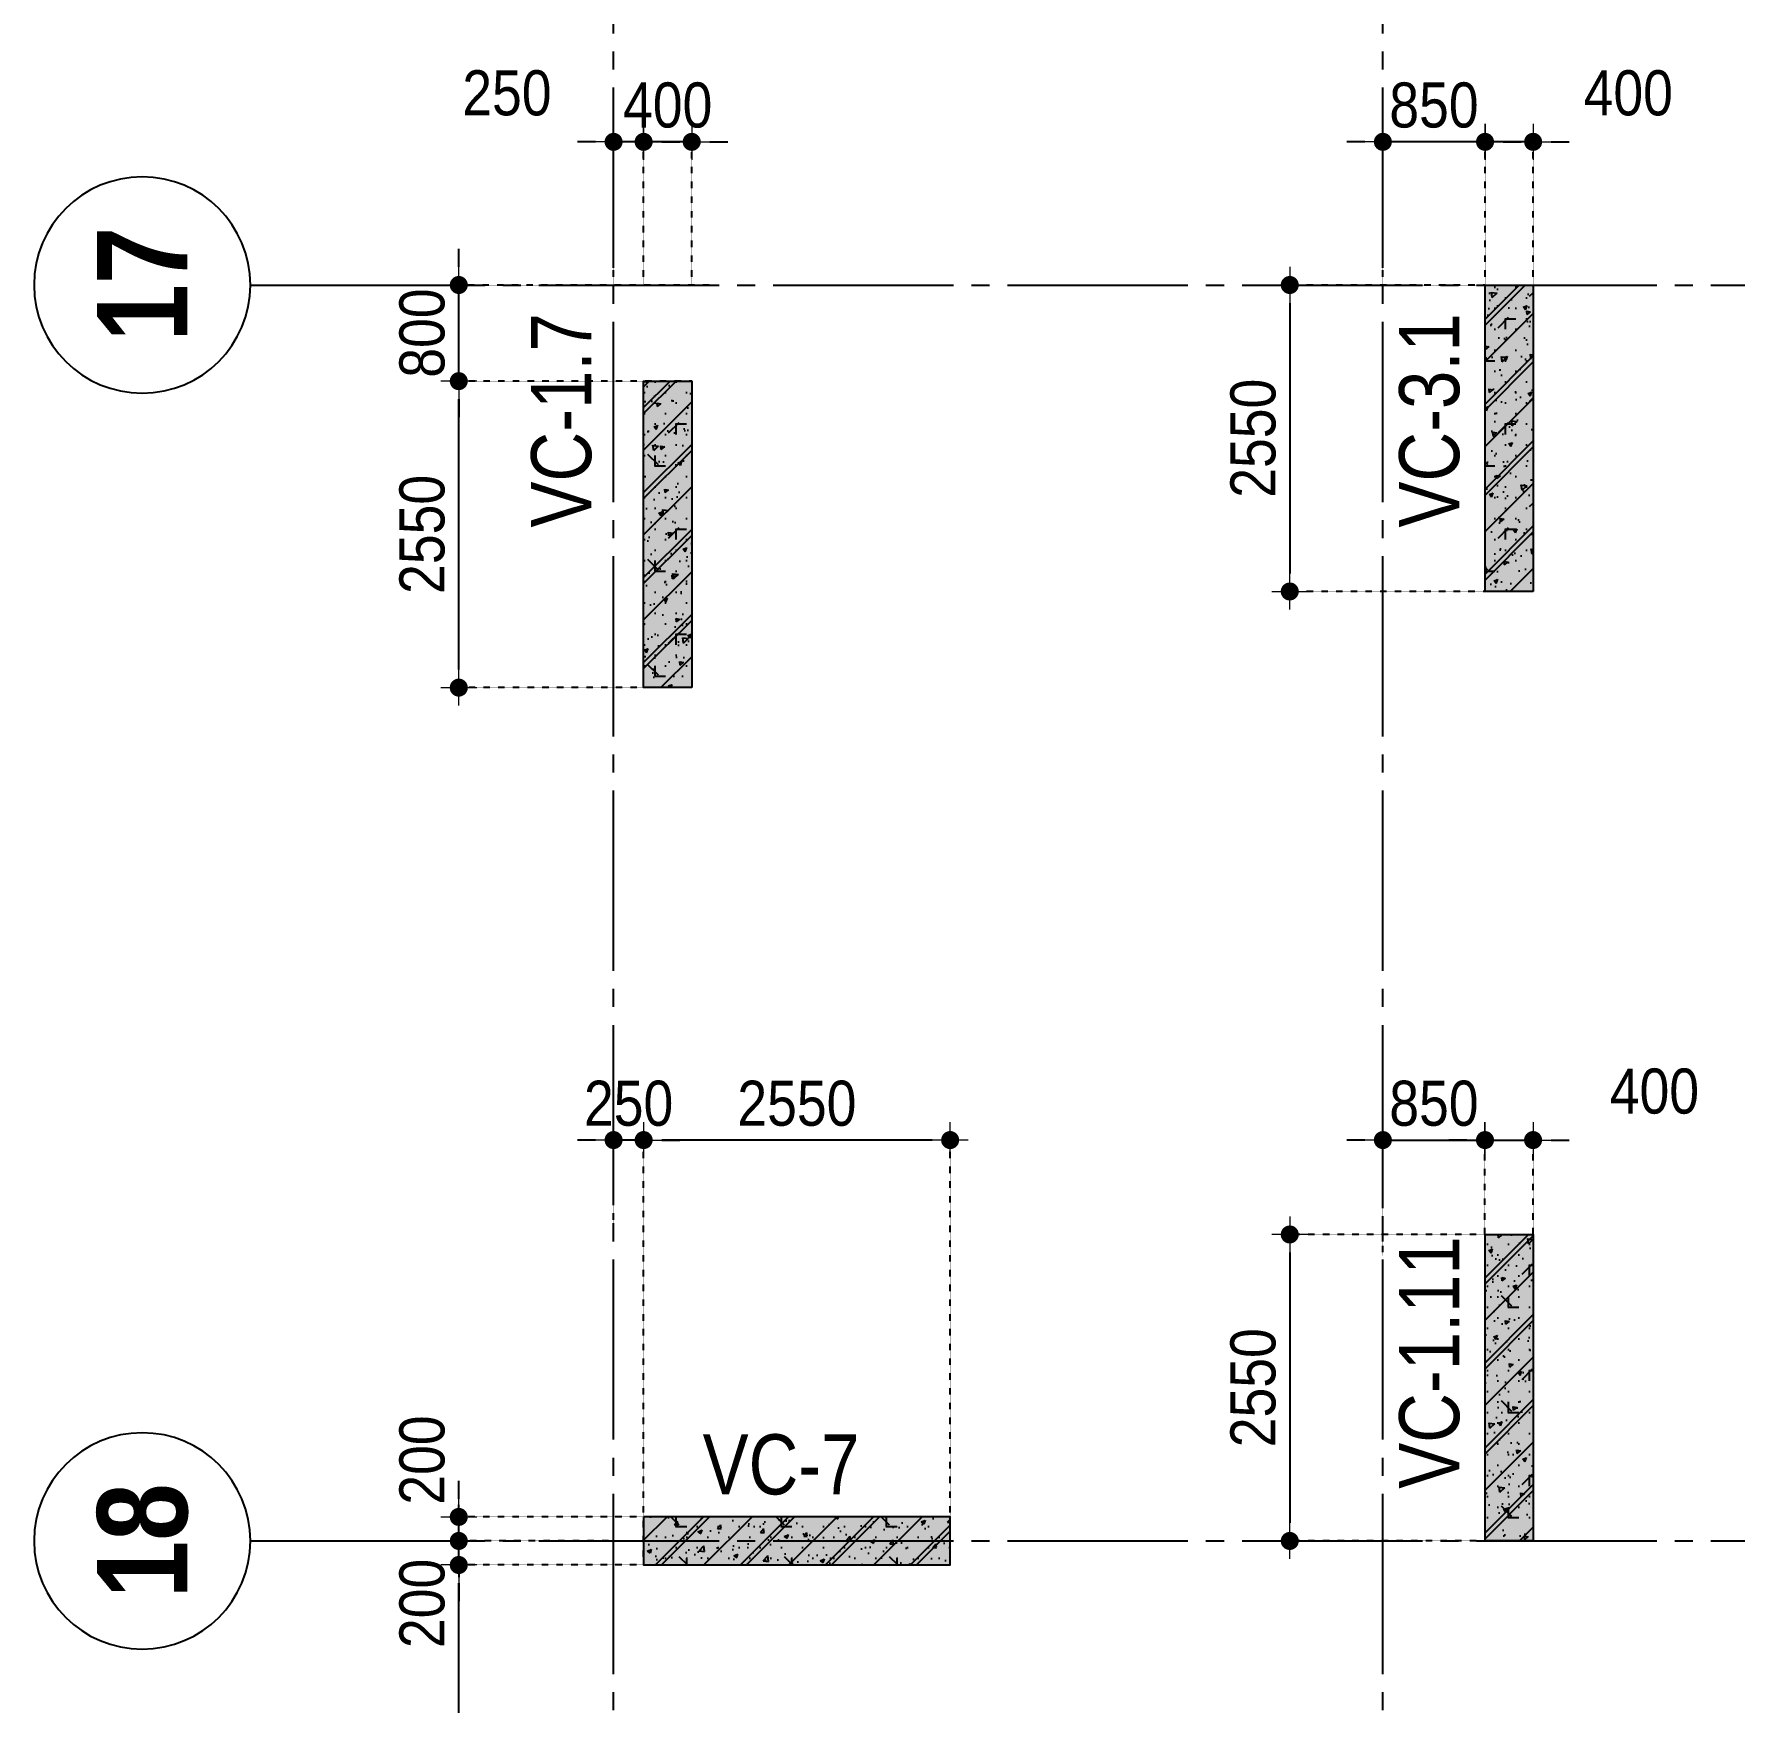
# Model space of a CAD drawing. Header units: millimetres. Extents: x -3973692 to -2843767, y 592734 to 838475.
# Drawn here: x -3315167 to -3301016, y 620883 to 634769 of the extents above; entities that cross this region are included whole.
import ezdxf
from ezdxf.enums import TextEntityAlignment as Align

# ---------------------------------------------------------------- set-up
doc = ezdxf.new("R2010")
doc.units = ezdxf.units.MM
doc.header["$MEASUREMENT"] = 0
doc.header["$PDMODE"] = 3
doc.header["$PDSIZE"] = -20
for name, pattern in [('CHG_XX_Luoi truc-Block C$0$MB_Luoi truc-150-TWC$0$Center101', [13, 10, -1, 1, -1]), ('DIVIDE2', [15.87499999999999, 6.349999999999998, -3.174999999999998, 0, -3.174999999999998, 0, -3.174999999999998]), ('HIDDEN5', [2.8375, 1.25, -1.5875])]:
    doc.linetypes.add(name, pattern=pattern)
doc.layers.get('0').update_dxf_attribs({"lineweight": 9})
doc.layers.get('Defpoints').update_dxf_attribs({"color": 10, "lineweight": 0})
for name, color, linetype, lineweight in [("'S_General_Dim_1", 1, 'Continuous', 18), ("'S_General_Divide_3 Intermediate", 3, 'DIVIDE2', 40), ('CHG_XX_Cot_Block C-T2-3$0$Dim 200', 1, 'Continuous', 5), ('TEXT', 7, 'Continuous', 15)]:
    doc.layers.add(name, color=color, linetype=linetype, lineweight=lineweight)
for name, color, linetype in [('CHG_XX_Cot_Block C-T2-3$0$mb_cot tang 4-8 twc$0$Concrete Hatch', 218, 'Continuous'), ('CHG_XX_Cot_Block C-T2-3$0$mb_cot tang 4-8 twc$0$Concrete Line', 6, 'Continuous'), ('CHG_XX_Cot_Block C-T2-3$0$mb_cot tang 4-8 twc$0$Concrete Solid', 216, 'Continuous'), ('CHG_XX_Luoi truc-Block C$0$MB_Luoi truc-150-TWC$0$Grid', 34, 'Continuous'), ('CHG_XX_Luoi truc-Block C$0$MB_Luoi truc-150-TWC$0$Grid Line', 251, 'CHG_XX_Luoi truc-Block C$0$MB_Luoi truc-150-TWC$0$Center101')]:
    doc.layers.add(name, color=color, linetype=linetype)
doc.styles.add('arial', font='arial.ttf', dxfattribs={"width": 0.85})
doc.styles.add('CHG_XX_Luoi truc-Block C$0$MB_Luoi truc-150-TWC$0$Grid A-F$0$VNI-HelveCB', font='')
doc.styles.add('TTP-HelCon', font='')
doc.styles.get('CHG_XX_Luoi truc-Block C$0$MB_Luoi truc-150-TWC$0$Grid A-F$0$VNI-HelveCB').set_extended_font_data('VNI-Helve-Condense', bold=True)
doc.styles.get('TTP-HelCon').set_extended_font_data('VNI-Helve-Condense')
doc.dimstyles.new('150', dxfattribs={"dimscale": 150, "dimtxt": 2.5, "dimasz": 1, "dimexe": 0, "dimexo": 0, "dimgap": 0.75, "dimtad": 1, "dimdec": 0, "dimzin": 9, "dimdsep": 46, "dimtxsty": 'arial', "dimblk1": 'DIMDOT', "dimblk2": 'DIMDOT', "dimsah": 1, "dimcen": 2, "dimdle": 3, "dimclre": 8, "dimclrt": 2, "dimadec": 0, "dimazin": 0, "dimtfac": 1, "dimtdec": 0, "dimtix": 1, "dimtmove": 2, "dimatfit": 3, "dimldrblk": 'DIMPIJL', "dimfxl": 1, "dimtvp": 1.8, "dimtolj": 1, "dimtzin": 0, "dimarcsym": 0})

# ---------------------------------------------------------------- blocks, each defined once
blk = doc.blocks.new('*U3101')
at = {"layer": 'CHG_XX_Luoi truc-Block C$0$MB_Luoi truc-150-TWC$0$Grid', "lineweight": -2}
blk.add_line((0, -3), (0, 0), dxfattribs=at)
blk.add_circle((0, -9), 6, dxfattribs=at)
at = {"layer": 'CHG_XX_Luoi truc-Block C$0$MB_Luoi truc-150-TWC$0$Grid Line'}
blk.add_line((0, 0), (0, 446), dxfattribs=at)
at = {"layer": 'CHG_XX_Luoi truc-Block C$0$MB_Luoi truc-150-TWC$0$Grid', "lineweight": -2, "style": 'CHG_XX_Luoi truc-Block C$0$MB_Luoi truc-150-TWC$0$Grid A-F$0$VNI-HelveCB'}
for tag, p in [('GRIDSUB', (0, 455)), ('GRID', (0, -9))]:
    blk.add_attdef(tag, text='', height=5, dxfattribs=at).set_placement(p, align=Align.MIDDLE)
blk = doc.blocks.new('*U3103')
at = {"layer": 'CHG_XX_Luoi truc-Block C$0$MB_Luoi truc-150-TWC$0$Grid Line'}
blk.add_line((0, 0), (0, 360), dxfattribs=at)
at = {"layer": 'CHG_XX_Luoi truc-Block C$0$MB_Luoi truc-150-TWC$0$Grid', "lineweight": -2, "style": 'CHG_XX_Luoi truc-Block C$0$MB_Luoi truc-150-TWC$0$Grid A-F$0$VNI-HelveCB'}
for tag, p in [('GRIDSUB', (0, 369)), ('GRID', (0, -9))]:
    blk.add_attdef(tag, text='', height=5, dxfattribs=at).set_placement(p, align=Align.MIDDLE)
blk = doc.blocks.new('CHG_XX_Luoi truc-Block C')
at = {"layer": 'CHG_XX_Luoi truc-Block C$0$MB_Luoi truc-150-TWC$0$Grid', "xscale": 150, "yscale": 150, "zscale": 150}
for p in [(8004543.477890482, 945886.7127233499), (8010943.477890482, 945886.7127233499)]:
    blk.add_blockref('*U3103', p, dxfattribs=at)
at = {"layer": 'CHG_XX_Luoi truc-Block C$0$MB_Luoi truc-150-TWC$0$Grid'}
ref = blk.add_blockref('*U3101', (8001971.747213705, 971093.81453865), dxfattribs=dict(at, xscale=-150, yscale=150, zscale=150, rotation=270))
ref.add_attrib('GRID', '17', dxfattribs={"lineweight": -2, "height": 750, "rotation": 90, "style": 'CHG_XX_Luoi truc-Block C$0$MB_Luoi truc-150-TWC$0$Grid A-F$0$VNI-HelveCB'}).set_placement((8000621.747213705, 971101.81453865), align=Align.MIDDLE)
ref = blk.add_blockref('*U3101', (8001971.747213705, 960643.81453865), dxfattribs=dict(at, xscale=-150, yscale=150, zscale=150, rotation=270))
ref.add_attrib('GRID', '18', dxfattribs={"lineweight": -2, "height": 750, "rotation": 90, "style": 'CHG_XX_Luoi truc-Block C$0$MB_Luoi truc-150-TWC$0$Grid A-F$0$VNI-HelveCB'}).set_placement((8000621.747213705, 960645.81453865), align=Align.MIDDLE)
blk = doc.blocks.new('*U3076')
at = {"layer": 'CHG_XX_Cot_Block C-T2-3$0$mb_cot tang 4-8 twc$0$Concrete Hatch'}
h = blk.add_hatch(dxfattribs=at)
h.set_pattern_fill('CONCRETE', color=256, scale=50, style=0, pattern_type=2)
h.set_pattern_definition([(45, (1000, -149.9999999999999), (-176.7766952966369, 176.7766952966369), []), (45, (1000, -99.99999999999989), (-353.5533905932737, 353.5533905932738), []), (49.99999999999999, (1000, -149.9999999999999), (358.6300913003767, -31.37606749129755), [37.5, -412.5]), (355, (1000, -149.9999999999999), (-69.3756668065, 376.0960668500059), [30, -330]), (100.4514, (1029.88584, -152.6146699999999), (289.2546908570108, 344.7197710304768), [31.870095, -350.571056]), (46.18420000000001, (1000, -49.99999999999989), (533.6205243128222, -82.75950716450905), [56.25, -618.75]), (96.6356, (1044.4683725, -56.8966534999999), (467.3313527743517, 487.0589354502209), [47.805144, -525.8565]), (351.1842, (1000, -49.99999999999989), (467.3309725668136, 487.0593004626623), [45, -495]), (21, (1050, -74.99999999999989), (298.4535260592309, -201.3094453326694), [37.5, -412.5]), (326.0000000000001, (1050, -74.99999999999989), (121.6576659607909, 362.5750225234265), [30, -330]), (71.4514, (1074.8711165, -91.77580299999988), (420.111314290745, 161.2652483549762), [31.870095, -350.571056]), (37.50000000000001, (1000, -149.9999999999999), (6.079927658645334, 166.4469269156558), [0, -326, 0, -335, 0, -331.25]), (7.499999999999999, (1000, -149.9999999999999), (131.5347687210743, 197.2058559411801), [0, -191, 0, -318.5, 0, -126.25]), (327.5, (888.5, -149.9999999999999), (266.9112180862045, -11.2774358671899), [0, -125, 0, -390, 0, -517.5]), (317.5, (838.5, -149.9999999999999), (291.5930846711931, 50.05249116615882), [0, -162.5, 0, -259, 0, -367.5]), (0, (1175, 25.00000000000011), (0, 875), [87.5, -787.5]), (0, (1437.5, 200.0000000000001), (0, 875), [87.5, -787.5]), (0, (1262.5, 550.0000000000001), (0, 875), [87.5, -350, 87.5, -350]), (90, (1175, 25.00000000000011), (-875, 5.35782974626967e-14), [87.5, -787.5]), (90, (1262.5, 550.0000000000001), (-875, 5.35782974626967e-14), [87.5, -787.5]), (90, (1525, 200.0000000000001), (-875, 5.35782974626967e-14), [87.5, -787.5]), (90, (1700, 462.5000000000001), (-875, 5.35782974626967e-14), [87.5, -787.5]), (135, (1262.5, 25.00000000000011), (-875.016357447105, 8.881784197001252e-14), [123.76, -1113.7]), (135, (1350, 550.0000000000001), (-875.016357447105, 8.881784197001252e-14), [123.76, -1113.7]), (45, (1437.5, 200.0000000000001), (8.881784197001252e-14, 875.016357447105), [123.76, -247.485, 123.76, -742.455]), (0, (825, -149.9999999999999), (87.5, 87.5), [-175, 0])])
h.paths.add_polyline_path([(-750, 150), (-750, -249.9999999999999), (1800, -250), (1800, 150)])
at = {"layer": 'CHG_XX_Cot_Block C-T2-3$0$mb_cot tang 4-8 twc$0$Concrete Solid'}
blk.add_hatch(color=256, dxfattribs=at).paths.add_polyline_path([(-750, 150), (-750, -249.9999999999999), (1800, -250), (1800, 150)])
at = {"layer": 'CHG_XX_Cot_Block C-T2-3$0$mb_cot tang 4-8 twc$0$Concrete Line'}
blk.add_lwpolyline([(-750, 150), (-750, -249.9999999999999), (1800, -250), (1800, 150)], close=True, dxfattribs=at)
blk = doc.blocks.new('*U3074')
at = {"layer": 'CHG_XX_Cot_Block C-T2-3$0$mb_cot tang 4-8 twc$0$Concrete Hatch'}
h = blk.add_hatch(dxfattribs=at)
h.set_pattern_fill('CONCRETE', color=256, scale=50, style=0, pattern_type=2)
h.set_pattern_definition([(45, (1000, 50.00000000000014), (-176.7766952966369, 176.7766952966369), []), (45, (1000, 100.0000000000001), (-353.5533905932737, 353.5533905932738), []), (49.99999999999999, (1000, 50.00000000000014), (358.6300913003767, -31.37606749129755), [37.5, -412.5]), (355, (1000, 50.00000000000014), (-69.3756668065, 376.0960668500059), [30, -330]), (100.4514, (1029.88584, 47.38533000000015), (289.2546908570108, 344.7197710304768), [31.870095, -350.571056]), (46.18420000000001, (1000, 150.0000000000001), (533.6205243128222, -82.75950716450905), [56.25, -618.75]), (96.6356, (1044.4683725, 143.1033465000001), (467.3313527743517, 487.0589354502209), [47.805144, -525.8565]), (351.1842, (1000, 150.0000000000001), (467.3309725668136, 487.0593004626623), [45, -495]), (21, (1050, 125.0000000000001), (298.4535260592309, -201.3094453326694), [37.5, -412.5]), (326.0000000000001, (1050, 125.0000000000001), (121.6576659607909, 362.5750225234265), [30, -330]), (71.4514, (1074.8711165, 108.2241970000001), (420.111314290745, 161.2652483549762), [31.870095, -350.571056]), (37.50000000000001, (1000, 50.00000000000014), (6.079927658645334, 166.4469269156558), [0, -326, 0, -335, 0, -331.25]), (7.499999999999999, (1000, 50.00000000000014), (131.5347687210743, 197.2058559411801), [0, -191, 0, -318.5, 0, -126.25]), (327.5, (888.5, 50.00000000000014), (266.9112180862045, -11.2774358671899), [0, -125, 0, -390, 0, -517.5]), (317.5, (838.5, 50.00000000000014), (291.5930846711931, 50.05249116615882), [0, -162.5, 0, -259, 0, -367.5]), (0, (1175, 225.0000000000001), (0, 875), [87.5, -787.5]), (0, (1437.5, 400.0000000000001), (0, 875), [87.5, -787.5]), (0, (1262.5, 750.0000000000001), (0, 875), [87.5, -350, 87.5, -350]), (90, (1175, 225.0000000000001), (-875, 5.35782974626967e-14), [87.5, -787.5]), (90, (1262.5, 750.0000000000001), (-875, 5.35782974626967e-14), [87.5, -787.5]), (90, (1525, 400.0000000000001), (-875, 5.35782974626967e-14), [87.5, -787.5]), (90, (1700, 662.5000000000001), (-875, 5.35782974626967e-14), [87.5, -787.5]), (135, (1262.5, 225.0000000000001), (-875.016357447105, 8.881784197001252e-14), [123.76, -1113.7]), (135, (1350, 750.0000000000001), (-875.016357447105, 8.881784197001252e-14), [123.76, -1113.7]), (45, (1437.5, 400.0000000000001), (8.881784197001252e-14, 875.016357447105), [123.76, -247.485, 123.76, -742.455]), (0, (825, 50.00000000000014), (87.5, 87.5), [-175, 0])])
h.paths.add_polyline_path([(-750, 250), (-750, -149.9999999999999), (1800, -150), (1800, 250)])
at = {"layer": 'CHG_XX_Cot_Block C-T2-3$0$mb_cot tang 4-8 twc$0$Concrete Solid'}
blk.add_hatch(color=256, dxfattribs=at).paths.add_polyline_path([(-750, 250), (-750, -149.9999999999999), (1800, -150), (1800, 250)])
at = {"layer": 'CHG_XX_Cot_Block C-T2-3$0$mb_cot tang 4-8 twc$0$Concrete Line'}
blk.add_lwpolyline([(-750, 250), (-750, -149.9999999999999), (1800, -150), (1800, 250)], close=True, dxfattribs=at)
blk = doc.blocks.new('*U3075')
at = {"layer": 'CHG_XX_Cot_Block C-T2-3$0$mb_cot tang 4-8 twc$0$Concrete Hatch'}
h = blk.add_hatch(dxfattribs=at)
h.set_pattern_fill('CONCRETE', color=256, scale=50, style=0, pattern_type=2)
h.set_pattern_definition([(45, (1000, -49.99999999991257), (-176.7766952966369, 176.7766952966369), []), (45, (1000, 8.742517820792273e-11), (-353.5533905932737, 353.5533905932738), []), (49.99999999999999, (1000, -49.99999999991257), (358.6300913003767, -31.37606749129755), [37.5, -412.5]), (355, (1000, -49.99999999991257), (-69.3756668065, 376.0960668500059), [30, -330]), (100.4514, (1029.88584, -52.61466999991256), (289.2546908570108, 344.7197710304768), [31.870095, -350.571056]), (46.18420000000001, (1000, 50.00000000008743), (533.6205243128222, -82.75950716450905), [56.25, -618.75]), (96.6356, (1044.4683725, 43.10334650008741), (467.3313527743517, 487.0589354502209), [47.805144, -525.8565]), (351.1842, (1000, 50.00000000008743), (467.3309725668136, 487.0593004626623), [45, -495]), (21, (1050, 25.00000000008743), (298.4535260592309, -201.3094453326694), [37.5, -412.5]), (326.0000000000001, (1050, 25.00000000008743), (121.6576659607909, 362.5750225234265), [30, -330]), (71.4514, (1074.8711165, 8.224197000087429), (420.111314290745, 161.2652483549762), [31.870095, -350.571056]), (37.50000000000001, (1000, -49.99999999991257), (6.079927658645334, 166.4469269156558), [0, -326, 0, -335, 0, -331.25]), (7.499999999999999, (1000, -49.99999999991257), (131.5347687210743, 197.2058559411801), [0, -191, 0, -318.5, 0, -126.25]), (327.5, (888.5, -49.99999999991257), (266.9112180862045, -11.2774358671899), [0, -125, 0, -390, 0, -517.5]), (317.5, (838.5, -49.99999999991257), (291.5930846711931, 50.05249116615882), [0, -162.5, 0, -259, 0, -367.5]), (0, (1175, 125.0000000000874), (0, 875), [87.5, -787.5]), (0, (1437.5, 300.0000000000874), (0, 875), [87.5, -787.5]), (0, (1262.5, 650.0000000000874), (0, 875), [87.5, -350, 87.5, -350]), (90, (1175, 125.0000000000874), (-875, 5.35782974626967e-14), [87.5, -787.5]), (90, (1262.5, 650.0000000000874), (-875, 5.35782974626967e-14), [87.5, -787.5]), (90, (1525, 300.0000000000874), (-875, 5.35782974626967e-14), [87.5, -787.5]), (90, (1700, 562.5000000000874), (-875, 5.35782974626967e-14), [87.5, -787.5]), (135, (1262.5, 125.0000000000874), (-875.016357447105, 8.881784197001252e-14), [123.76, -1113.7]), (135, (1350, 650.0000000000874), (-875.016357447105, 8.881784197001252e-14), [123.76, -1113.7]), (45, (1437.5, 300.0000000000874), (8.881784197001252e-14, 875.016357447105), [123.76, -247.485, 123.76, -742.455]), (0, (825, -49.99999999991257), (87.5, 87.5), [-175, 0])])
h.paths.add_polyline_path([(-750, 200.0000000000873), (-750, -199.9999999999999), (1800, -200), (1800, 200.0000000000873)])
at = {"layer": 'CHG_XX_Cot_Block C-T2-3$0$mb_cot tang 4-8 twc$0$Concrete Solid'}
blk.add_hatch(color=256, dxfattribs=at).paths.add_polyline_path([(-750, 200.0000000000873), (-750, -199.9999999999999), (1800, -200), (1800, 200.0000000000873)])
at = {"layer": 'CHG_XX_Cot_Block C-T2-3$0$mb_cot tang 4-8 twc$0$Concrete Line'}
blk.add_lwpolyline([(-750, 200.0000000000873), (-750, -199.9999999999999), (1800, -200), (1800, 200.0000000000873)], close=True, dxfattribs=at)
blk = doc.blocks.new('CHG_XX_Cot_Block C-T2-3')
at = {"layer": 'CHG_XX_Cot_Block C-T2-3$0$Dim 200'}
blk.add_blockref('CHG_XX_Luoi truc-Block C', (0, 0), dxfattribs=at)
at = {"layer": 'CHG_XX_Cot_Block C-T2-3$0$mb_cot tang 4-8 twc$0$Concrete Line', "xscale": -1, "rotation": 270}
for name, p in [('*U3076', (8012043.477890482, 969293.8145386499)), ('*U3075', (8004993.477890482, 968493.8145386499)), ('*U3074', (8011945.023284639, 961393.814532132))]:
    blk.add_blockref(name, p, dxfattribs=at)
at = {"layer": 'CHG_XX_Cot_Block C-T2-3$0$mb_cot tang 4-8 twc$0$Concrete Line'}
blk.add_blockref('*U3074', (8005543.477890482, 960593.8145386494), dxfattribs=at)
blk = doc.blocks.new('c')
at = {"layer": 'TEXT', "color": 3, "style": 'TTP-HelCon'}
for s, p in [('VC-1.7', (-61586.14002002263, 20682.58039662824)), ('VC-3.1', (-54364.68802002305, 20682.58039662824)), ('VC-1.11', (-54364.68802002305, 12684.90339662833))]:
    blk.add_text(s, height=500, rotation=90, dxfattribs=at).set_placement(p)
blk.add_text('VC-7', height=500, dxfattribs=at).set_placement((-60658.63868712308, 12637.31831539795))
blk = doc.blocks.new('DIMDOT')
for p, q in [((0, -1), (0, 1)), ((1, 0), (-1, 0))]:
    blk.add_line(p, q)
at = {"const_width": 0.5}
blk.add_lwpolyline([(-0.25, 0, 1), (0.25, 0, 1)], format="xyb", close=True, dxfattribs=at)
blk = doc.blocks.new('*D1661')
at = {"layer": "'S_General_Dim_1", "color": 8, "linetype": 'HIDDEN5', "lineweight": -2, "transparency": 16777216}
for p, q in [((-3310095.198556938, 622031.0114495866), (-3311633.23817793, 622031.0114495866)), ((-3309695.198556938, 614381.0114495863), (-3311633.23817793, 614381.0114495863))]:
    blk.add_line(p, q, dxfattribs=at)
at = {"layer": "'S_General_Dim_1", "color": 0, "lineweight": -2, "transparency": 16777216}
blk.add_line((-3311633.23817793, 614531.0114495863), (-3311633.23817793, 621881.0114495866), dxfattribs=at)
at = {"layer": 'Defpoints', "color": 0, "transparency": 16777216}
for p in [(-3311633.23817793, 622031.0114495866), (-3310095.198556938, 622031.0114495866), (-3309695.198556938, 614381.0114495863)]:
    blk.add_point(p, dxfattribs=at)
at = {"layer": "'S_General_Dim_1", "color": 0, "lineweight": -2, "transparency": 16777216, "xscale": 150, "yscale": 150, "zscale": 150}
for p, rotation in [((-3311633.23817793, 622031.0114495866), 90), ((-3311633.23817793, 614381.0114495863), 270)]:
    blk.add_blockref('DIMDOT', p, dxfattribs=dict(at, rotation=rotation))
at = {"layer": "'S_General_Dim_1", "color": 2, "transparency": 16777216, "insert": (-3311937.203048325, 618206.0114495873), "char_height": 375, "attachment_point": 5, "rotation": 90, "style": 'arial'}
blk.add_mtext('\\A1;7650', dxfattribs=at)
blk = doc.blocks.new('DIMPIJL')
at = {"linetype": 'ByBlock'}
blk.add_solid([(-2.5, 0.4166666666666686), (-2.5, -0.4166666666666686), (0, 0)], dxfattribs=at)
blk = doc.blocks.new('*D1662')
at = {"layer": "'S_General_Dim_1", "color": 0, "lineweight": -2, "transparency": 16777216}
for p, q in [((-3311633.238177934, 622381.0114495864), (-3311633.238177934, 622531.0114495864)), ((-3311633.238177934, 622031.0114495866), (-3311633.238177934, 622231.0114495864)), ((-3311633.238177934, 621881.0114495866), (-3311633.238177934, 621731.0114495866))]:
    blk.add_line(p, q, dxfattribs=at)
at = {"layer": "'S_General_Dim_1", "color": 8, "linetype": 'HIDDEN5', "lineweight": -2, "transparency": 16777216}
for p, q in [((-3310345.198556938, 622231.0114495864), (-3311633.238177934, 622231.0114495864)), ((-3310095.198556938, 622031.0114495866), (-3311633.238177934, 622031.0114495866))]:
    blk.add_line(p, q, dxfattribs=at)
at = {"layer": 'Defpoints', "color": 0, "transparency": 16777216}
for p in [(-3311633.238177934, 622231.0114495864), (-3310345.198556938, 622231.0114495864), (-3310095.198556938, 622031.0114495866)]:
    blk.add_point(p, dxfattribs=at)
at = {"layer": "'S_General_Dim_1", "color": 0, "lineweight": -2, "transparency": 16777216, "xscale": 150, "yscale": 150, "zscale": 150}
for p, rotation in [((-3311633.238177934, 622231.0114495864), 270), ((-3311633.238177934, 622031.0114495866), 90)]:
    blk.add_blockref('DIMDOT', p, dxfattribs=dict(at, rotation=rotation))
at = {"layer": "'S_General_Dim_1", "color": 2, "transparency": 16777216, "insert": (-3311937.203048317, 621711.2260343321), "char_height": 375, "attachment_point": 5, "rotation": 90, "style": 'arial'}
blk.add_mtext('\\A1;200', dxfattribs=at)
blk = doc.blocks.new('*D1663')
at = {"layer": "'S_General_Dim_1", "color": 0, "lineweight": -2, "transparency": 16777216}
for p, q in [((-3311633.238177937, 622581.0114495866), (-3311633.238177937, 622731.0114495866)), ((-3311633.238177937, 622231.0114495864), (-3311633.238177937, 622431.0114495866)), ((-3311633.238177937, 622081.0114495864), (-3311633.238177937, 621931.0114495864))]:
    blk.add_line(p, q, dxfattribs=at)
at = {"layer": "'S_General_Dim_1", "color": 8, "linetype": 'HIDDEN5', "lineweight": -2, "transparency": 16777216}
for p, q in [((-3310095.198556938, 622431.0114495866), (-3311633.238177937, 622431.0114495866)), ((-3310345.198556938, 622231.0114495864), (-3311633.238177937, 622231.0114495864))]:
    blk.add_line(p, q, dxfattribs=at)
at = {"layer": 'Defpoints', "color": 0, "transparency": 16777216}
for p in [(-3311633.238177937, 622431.0114495866), (-3310095.198556938, 622431.0114495866), (-3310345.198556938, 622231.0114495864)]:
    blk.add_point(p, dxfattribs=at)
at = {"layer": "'S_General_Dim_1", "color": 0, "lineweight": -2, "transparency": 16777216, "xscale": 150, "yscale": 150, "zscale": 150}
for p, rotation in [((-3311633.238177937, 622431.0114495866), 270), ((-3311633.238177937, 622231.0114495864), 90)]:
    blk.add_blockref('DIMDOT', p, dxfattribs=dict(at, rotation=rotation))
at = {"layer": "'S_General_Dim_1", "color": 2, "transparency": 16777216, "insert": (-3311937.203048319, 622904.2628115392), "char_height": 375, "attachment_point": 5, "rotation": 90, "style": 'arial'}
blk.add_mtext('\\A1;200', dxfattribs=at)
blk = doc.blocks.new('*D1664')
at = {"layer": "'S_General_Dim_1", "color": 8, "linetype": 'HIDDEN5', "lineweight": -2, "transparency": 16777216}
for p, q in [((-3309695.198556938, 631881.0114495865), (-3311633.238177937, 631881.0114495865)), ((-3309695.198556938, 629331.0114495865), (-3311633.238177937, 629331.0114495865))]:
    blk.add_line(p, q, dxfattribs=at)
at = {"layer": "'S_General_Dim_1", "color": 0, "lineweight": -2, "transparency": 16777216}
blk.add_line((-3311633.238177937, 629481.0114495865), (-3311633.238177937, 631731.0114495865), dxfattribs=at)
at = {"layer": 'Defpoints', "color": 0, "transparency": 16777216}
for p in [(-3311633.238177937, 631881.0114495865), (-3309695.198556938, 631881.0114495865), (-3309695.198556938, 629331.0114495865)]:
    blk.add_point(p, dxfattribs=at)
at = {"layer": "'S_General_Dim_1", "color": 0, "lineweight": -2, "transparency": 16777216, "xscale": 150, "yscale": 150, "zscale": 150}
for p, rotation in [((-3311633.238177937, 631881.0114495865), 90), ((-3311633.238177937, 629331.0114495865), 270)]:
    blk.add_blockref('DIMDOT', p, dxfattribs=dict(at, rotation=rotation))
at = {"layer": "'S_General_Dim_1", "color": 2, "transparency": 16777216, "insert": (-3311937.203048332, 630606.0114495873), "char_height": 375, "attachment_point": 5, "rotation": 90, "style": 'arial'}
blk.add_mtext('\\A1;2550', dxfattribs=at)
blk = doc.blocks.new('*D1607')
at = {"layer": "'S_General_Dim_1", "color": 0, "lineweight": -2, "transparency": 16777216}
for p, q in [((-3311633.238177939, 632831.0114495864), (-3311633.238177939, 632981.0114495864)), ((-3311633.238177939, 631881.0114495865), (-3311633.238177939, 632681.0114495864)), ((-3311633.238177939, 631731.0114495865), (-3311633.238177939, 631581.0114495865))]:
    blk.add_line(p, q, dxfattribs=at)
at = {"layer": "'S_General_Dim_1", "color": 8, "linetype": 'HIDDEN5', "lineweight": -2, "transparency": 16777216}
for p, q in [((-3309487.85270305, 632681.0114495864), (-3311633.238177939, 632681.0114495864)), ((-3309695.198556938, 631881.0114495865), (-3311633.238177939, 631881.0114495865))]:
    blk.add_line(p, q, dxfattribs=at)
at = {"layer": 'Defpoints', "color": 0, "transparency": 16777216}
for p in [(-3311633.238177939, 632681.0114495864), (-3309487.85270305, 632681.0114495864), (-3309695.198556938, 631881.0114495865)]:
    blk.add_point(p, dxfattribs=at)
at = {"layer": "'S_General_Dim_1", "color": 0, "lineweight": -2, "transparency": 16777216, "xscale": 150, "yscale": 150, "zscale": 150}
for p, rotation in [((-3311633.238177939, 632681.0114495864), 270), ((-3311633.238177939, 631881.0114495865), 90)]:
    blk.add_blockref('DIMDOT', p, dxfattribs=dict(at, rotation=rotation))
at = {"layer": "'S_General_Dim_1", "color": 2, "transparency": 16777216, "insert": (-3311937.203048334, 632281.0114495873), "char_height": 375, "attachment_point": 5, "rotation": 90, "style": 'arial'}
blk.add_mtext('\\A1;800', dxfattribs=at)
blk = doc.blocks.new('*D1608')
at = {"layer": "'S_General_Dim_1", "color": 8, "linetype": 'HIDDEN5', "lineweight": -2, "transparency": 16777216}
for p, q in [((-3303095.198556938, 632681.0114495864), (-3304719.86815647, 632681.0114495864)), ((-3303095.198556938, 630131.0114495863), (-3304719.86815647, 630131.0114495863))]:
    blk.add_line(p, q, dxfattribs=at)
at = {"layer": "'S_General_Dim_1", "color": 0, "lineweight": -2, "transparency": 16777216}
blk.add_line((-3304719.86815647, 632531.0114495864), (-3304719.86815647, 630281.0114495863), dxfattribs=at)
at = {"layer": 'Defpoints', "color": 0, "transparency": 16777216}
for p in [(-3303095.198556938, 632681.0114495864), (-3304719.86815647, 630131.0114495863), (-3303095.198556938, 630131.0114495863)]:
    blk.add_point(p, dxfattribs=at)
at = {"layer": "'S_General_Dim_1", "color": 0, "lineweight": -2, "transparency": 16777216, "xscale": 150, "yscale": 150, "zscale": 150}
for p, rotation in [((-3304719.86815647, 632681.0114495864), 90), ((-3304719.86815647, 630131.0114495863), 270)]:
    blk.add_blockref('DIMDOT', p, dxfattribs=dict(at, rotation=rotation))
at = {"layer": "'S_General_Dim_1", "color": 2, "transparency": 16777216, "insert": (-3305023.833026865, 631406.0114495871), "char_height": 375, "attachment_point": 5, "rotation": 90, "style": 'arial'}
blk.add_mtext('\\A1;2550', dxfattribs=at)
blk = doc.blocks.new('*D1609')
at = {"layer": "'S_General_Dim_1", "color": 8, "linetype": 'HIDDEN5', "lineweight": -2, "transparency": 16777216}
for p, q in [((-3303092.653162781, 624781.0114430686), (-3304719.868156474, 624781.0114430686)), ((-3303092.653162781, 622231.0114495864), (-3304719.868156474, 622231.0114495864))]:
    blk.add_line(p, q, dxfattribs=at)
at = {"layer": "'S_General_Dim_1", "color": 0, "lineweight": -2, "transparency": 16777216}
blk.add_line((-3304719.868156474, 624631.0114430686), (-3304719.868156474, 622381.0114495864), dxfattribs=at)
at = {"layer": 'Defpoints', "color": 0, "transparency": 16777216}
for p in [(-3303092.653162781, 624781.0114430686), (-3304719.868156474, 622231.0114495864), (-3303092.653162781, 622231.0114495864)]:
    blk.add_point(p, dxfattribs=at)
at = {"layer": "'S_General_Dim_1", "color": 0, "lineweight": -2, "transparency": 16777216, "xscale": 150, "yscale": 150, "zscale": 150}
for p, rotation in [((-3304719.868156474, 624781.0114430686), 90), ((-3304719.868156474, 622231.0114495864), 270)]:
    blk.add_blockref('DIMDOT', p, dxfattribs=dict(at, rotation=rotation))
at = {"layer": "'S_General_Dim_1", "color": 2, "transparency": 16777216, "insert": (-3305023.833026869, 623506.0114463284), "char_height": 375, "attachment_point": 5, "rotation": 90, "style": 'arial'}
blk.add_mtext('\\A1;2550', dxfattribs=at)
blk = doc.blocks.new('*D1610')
at = {"layer": "'S_General_Dim_1", "color": 8, "linetype": 'HIDDEN5', "lineweight": -2, "transparency": 16777216}
for p, q in [((-3310095.198556936, 622031.0114495864), (-3310095.198556936, 625566.559223297)), ((-3307545.198556936, 622031.0114495864), (-3307545.198556936, 625566.559223297))]:
    blk.add_line(p, q, dxfattribs=at)
at = {"layer": "'S_General_Dim_1", "color": 0, "lineweight": -2, "transparency": 16777216}
blk.add_line((-3307695.198556936, 625566.559223297), (-3309945.198556936, 625566.559223297), dxfattribs=at)
at = {"layer": 'Defpoints', "color": 0, "transparency": 16777216}
for p in [(-3310095.198556936, 625566.559223297), (-3310095.198556936, 622031.0114495864), (-3307545.198556936, 622031.0114495864)]:
    blk.add_point(p, dxfattribs=at)
at = {"layer": "'S_General_Dim_1", "color": 0, "lineweight": -2, "transparency": 16777216, "xscale": 150, "yscale": 150, "zscale": 150, "rotation": 180}
blk.add_blockref('DIMDOT', (-3310095.198556936, 625566.559223297), dxfattribs=at)
at = {"layer": "'S_General_Dim_1", "color": 0, "lineweight": -2, "transparency": 16777216, "xscale": 150, "yscale": 150, "zscale": 150}
blk.add_blockref('DIMDOT', (-3307545.198556936, 625566.559223297), dxfattribs=at)
at = {"layer": "'S_General_Dim_1", "color": 2, "transparency": 16777216, "insert": (-3308820.198556936, 625870.5240936927), "char_height": 375, "attachment_point": 5, "style": 'arial'}
blk.add_mtext('\\A1;2550', dxfattribs=at)
blk = doc.blocks.new('*D1611')
at = {"layer": "'S_General_Dim_1", "color": 0, "lineweight": -2, "transparency": 16777216}
for p, q in [((-3304095.198556936, 625566.559223297), (-3304245.198556936, 625566.559223297)), ((-3303945.198556936, 625566.559223297), (-3303095.653162779, 625566.559223297)), ((-3302945.653162779, 625566.559223297), (-3302795.653162779, 625566.559223297))]:
    blk.add_line(p, q, dxfattribs=at)
at = {"layer": "'S_General_Dim_1", "color": 8, "linetype": 'HIDDEN5', "lineweight": -2, "transparency": 16777216}
for p, q in [((-3303945.198556936, 624605.6746074348), (-3303945.198556936, 625566.559223297)), ((-3303095.653162779, 624781.0114430684), (-3303095.653162779, 625566.559223297))]:
    blk.add_line(p, q, dxfattribs=at)
at = {"layer": 'Defpoints', "color": 0, "transparency": 16777216}
for p in [(-3303095.653162779, 625566.559223297), (-3303095.653162779, 624781.0114430684), (-3303945.198556936, 624605.6746074348)]:
    blk.add_point(p, dxfattribs=at)
at = {"layer": "'S_General_Dim_1", "color": 0, "lineweight": -2, "transparency": 16777216, "xscale": 150, "yscale": 150, "zscale": 150}
blk.add_blockref('DIMDOT', (-3303945.198556936, 625566.559223297), dxfattribs=at)
at = {"layer": "'S_General_Dim_1", "color": 0, "lineweight": -2, "transparency": 16777216, "xscale": 150, "yscale": 150, "zscale": 150, "rotation": 180}
blk.add_blockref('DIMDOT', (-3303095.653162779, 625566.559223297), dxfattribs=at)
at = {"layer": "'S_General_Dim_1", "color": 2, "transparency": 16777216, "insert": (-3303520.425859857, 625870.5240936927), "char_height": 375, "attachment_point": 5, "style": 'arial'}
blk.add_mtext('\\A1;850', dxfattribs=at)
blk = doc.blocks.new('*D1612')
at = {"layer": "'S_General_Dim_1", "color": 0, "lineweight": -2, "transparency": 16777216}
for p, q in [((-3303245.653162779, 625566.559223297), (-3303395.653162779, 625566.559223297)), ((-3303095.653162779, 625566.559223297), (-3302695.653162779, 625566.559223297)), ((-3302545.653162779, 625566.559223297), (-3302395.653162779, 625566.559223297))]:
    blk.add_line(p, q, dxfattribs=at)
at = {"layer": "'S_General_Dim_1", "color": 8, "linetype": 'HIDDEN5', "lineweight": -2, "transparency": 16777216}
for p, q in [((-3303095.653162779, 624781.0114430684), (-3303095.653162779, 625566.559223297)), ((-3302695.653162779, 624781.0114430684), (-3302695.653162779, 625566.559223297))]:
    blk.add_line(p, q, dxfattribs=at)
at = {"layer": 'Defpoints', "color": 0, "transparency": 16777216}
for p in [(-3302695.653162779, 625566.559223297), (-3303095.653162779, 624781.0114430684), (-3302695.653162779, 624781.0114430684)]:
    blk.add_point(p, dxfattribs=at)
at = {"layer": "'S_General_Dim_1", "color": 0, "lineweight": -2, "transparency": 16777216, "xscale": 150, "yscale": 150, "zscale": 150}
blk.add_blockref('DIMDOT', (-3303095.653162779, 625566.559223297), dxfattribs=at)
at = {"layer": "'S_General_Dim_1", "color": 0, "lineweight": -2, "transparency": 16777216, "xscale": 150, "yscale": 150, "zscale": 150, "rotation": 180}
blk.add_blockref('DIMDOT', (-3302695.653162779, 625566.559223297), dxfattribs=at)
at = {"layer": "'S_General_Dim_1", "color": 2, "transparency": 16777216, "insert": (-3301686.115188934, 625971.8457171579), "char_height": 375, "attachment_point": 5, "style": 'arial'}
blk.add_mtext('\\A1;400', dxfattribs=at)
blk = doc.blocks.new('*D1613')
at = {"layer": "'S_General_Dim_1", "color": 0, "lineweight": -2, "transparency": 16777216}
for p, q in [((-3310495.198556936, 625566.559223297), (-3310645.198556936, 625566.559223297)), ((-3310095.198556936, 625566.559223297), (-3310345.198556936, 625566.559223297)), ((-3309945.198556936, 625566.559223297), (-3309795.198556936, 625566.559223297))]:
    blk.add_line(p, q, dxfattribs=at)
at = {"layer": "'S_General_Dim_1", "color": 8, "linetype": 'HIDDEN5', "lineweight": -2, "transparency": 16777216}
for p, q in [((-3310345.198556936, 624781.0114430684), (-3310345.198556936, 625566.559223297)), ((-3310095.198556936, 622031.0114495864), (-3310095.198556936, 625566.559223297))]:
    blk.add_line(p, q, dxfattribs=at)
at = {"layer": 'Defpoints', "color": 0, "transparency": 16777216}
for p in [(-3310345.198556936, 625566.559223297), (-3310345.198556936, 624781.0114430684), (-3310095.198556936, 622031.0114495864)]:
    blk.add_point(p, dxfattribs=at)
at = {"layer": "'S_General_Dim_1", "color": 0, "lineweight": -2, "transparency": 16777216, "xscale": 150, "yscale": 150, "zscale": 150}
blk.add_blockref('DIMDOT', (-3310345.198556936, 625566.559223297), dxfattribs=at)
at = {"layer": "'S_General_Dim_1", "color": 0, "lineweight": -2, "transparency": 16777216, "xscale": 150, "yscale": 150, "zscale": 150, "rotation": 180}
blk.add_blockref('DIMDOT', (-3310095.198556936, 625566.559223297), dxfattribs=at)
at = {"layer": "'S_General_Dim_1", "color": 2, "transparency": 16777216, "insert": (-3310220.198556936, 625870.5240936927), "char_height": 375, "attachment_point": 5, "style": 'arial'}
blk.add_mtext('\\A1;250', dxfattribs=at)
blk = doc.blocks.new('*D1632')
at = {"layer": "'S_General_Dim_1", "color": 0, "lineweight": -2, "transparency": 16777216}
for p, q in [((-3303245.198556936, 633872.0911507262), (-3303395.198556936, 633872.0911507262)), ((-3302695.198556936, 633872.0911507262), (-3303095.198556936, 633872.0911507262)), ((-3302545.198556936, 633872.0911507262), (-3302395.198556936, 633872.0911507262))]:
    blk.add_line(p, q, dxfattribs=at)
at = {"layer": "'S_General_Dim_1", "color": 8, "linetype": 'HIDDEN5', "lineweight": -2, "transparency": 16777216}
for p, q in [((-3303095.198556936, 632681.011449586), (-3303095.198556936, 633872.0911507262)), ((-3302695.198556936, 632681.011449586), (-3302695.198556936, 633872.0911507262))]:
    blk.add_line(p, q, dxfattribs=at)
at = {"layer": 'Defpoints', "color": 0, "transparency": 16777216}
for p in [(-3303095.198556936, 633872.0911507262), (-3303095.198556936, 632681.011449586), (-3302695.198556936, 632681.011449586)]:
    blk.add_point(p, dxfattribs=at)
at = {"layer": "'S_General_Dim_1", "color": 0, "lineweight": -2, "transparency": 16777216, "xscale": 150, "yscale": 150, "zscale": 150}
blk.add_blockref('DIMDOT', (-3303095.198556936, 633872.0911507262), dxfattribs=at)
at = {"layer": "'S_General_Dim_1", "color": 0, "lineweight": -2, "transparency": 16777216, "xscale": 150, "yscale": 150, "zscale": 150, "rotation": 180}
blk.add_blockref('DIMDOT', (-3302695.198556936, 633872.0911507262), dxfattribs=at)
at = {"layer": "'S_General_Dim_1", "color": 2, "transparency": 16777216, "insert": (-3301903.730734683, 634277.3776445871), "char_height": 375, "attachment_point": 5, "style": 'arial'}
blk.add_mtext('\\A1;400', dxfattribs=at)
blk = doc.blocks.new('*D1633')
at = {"layer": "'S_General_Dim_1", "color": 0, "lineweight": -2, "transparency": 16777216}
for p, q in [((-3304095.198556936, 633872.0911507262), (-3304245.198556936, 633872.0911507262)), ((-3303095.198556936, 633872.0911507262), (-3303945.198556936, 633872.0911507262)), ((-3302945.198556936, 633872.0911507262), (-3302795.198556936, 633872.0911507262))]:
    blk.add_line(p, q, dxfattribs=at)
at = {"layer": "'S_General_Dim_1", "color": 8, "linetype": 'HIDDEN5', "lineweight": -2, "transparency": 16777216}
for p, q in [((-3303945.198556936, 632681.011449586), (-3303945.198556936, 633872.0911507262)), ((-3303095.198556936, 632681.011449586), (-3303095.198556936, 633872.0911507262))]:
    blk.add_line(p, q, dxfattribs=at)
at = {"layer": 'Defpoints', "color": 0, "transparency": 16777216}
for p in [(-3303945.198556936, 633872.0911507262), (-3303945.198556936, 632681.011449586), (-3303095.198556936, 632681.011449586)]:
    blk.add_point(p, dxfattribs=at)
at = {"layer": "'S_General_Dim_1", "color": 0, "lineweight": -2, "transparency": 16777216, "xscale": 150, "yscale": 150, "zscale": 150}
blk.add_blockref('DIMDOT', (-3303945.198556936, 633872.0911507262), dxfattribs=at)
at = {"layer": "'S_General_Dim_1", "color": 0, "lineweight": -2, "transparency": 16777216, "xscale": 150, "yscale": 150, "zscale": 150, "rotation": 180}
blk.add_blockref('DIMDOT', (-3303095.198556936, 633872.0911507262), dxfattribs=at)
at = {"layer": "'S_General_Dim_1", "color": 2, "transparency": 16777216, "insert": (-3303520.198556936, 634176.0560211218), "char_height": 375, "attachment_point": 5, "style": 'arial'}
blk.add_mtext('\\A1;850', dxfattribs=at)
blk = doc.blocks.new('*D1634')
at = {"layer": "'S_General_Dim_1", "color": 0, "lineweight": -2, "transparency": 16777216}
for p, q in [((-3310245.198556936, 633872.0911507262), (-3310395.198556936, 633872.0911507262)), ((-3309695.198556936, 633872.0911507262), (-3310095.198556936, 633872.0911507262)), ((-3309545.198556936, 633872.0911507262), (-3309395.198556936, 633872.0911507262))]:
    blk.add_line(p, q, dxfattribs=at)
at = {"layer": "'S_General_Dim_1", "color": 8, "linetype": 'HIDDEN5', "lineweight": -2, "transparency": 16777216}
for p, q in [((-3310095.198556936, 632681.011449586), (-3310095.198556936, 633872.0911507262)), ((-3309695.198556936, 632681.011449586), (-3309695.198556936, 633872.0911507262))]:
    blk.add_line(p, q, dxfattribs=at)
at = {"layer": 'Defpoints', "color": 0, "transparency": 16777216}
for p in [(-3310095.198556936, 633872.0911507262), (-3310095.198556936, 632681.011449586), (-3309695.198556936, 632681.011449586)]:
    blk.add_point(p, dxfattribs=at)
at = {"layer": "'S_General_Dim_1", "color": 0, "lineweight": -2, "transparency": 16777216, "xscale": 150, "yscale": 150, "zscale": 150}
blk.add_blockref('DIMDOT', (-3310095.198556936, 633872.0911507262), dxfattribs=at)
at = {"layer": "'S_General_Dim_1", "color": 0, "lineweight": -2, "transparency": 16777216, "xscale": 150, "yscale": 150, "zscale": 150, "rotation": 180}
blk.add_blockref('DIMDOT', (-3309695.198556936, 633872.0911507262), dxfattribs=at)
at = {"layer": "'S_General_Dim_1", "color": 2, "transparency": 16777216, "insert": (-3309895.198556936, 634176.0560211218), "char_height": 375, "attachment_point": 5, "style": 'arial'}
blk.add_mtext('\\A1;400', dxfattribs=at)
blk = doc.blocks.new('*D1635')
at = {"layer": "'S_General_Dim_1", "color": 0, "lineweight": -2, "transparency": 16777216}
for p, q in [((-3310495.198556936, 633872.0911507262), (-3310645.198556936, 633872.0911507262)), ((-3310095.198556936, 633872.0911507262), (-3310345.198556936, 633872.0911507262)), ((-3309945.198556936, 633872.0911507262), (-3309795.198556936, 633872.0911507262))]:
    blk.add_line(p, q, dxfattribs=at)
at = {"layer": "'S_General_Dim_1", "color": 8, "linetype": 'HIDDEN5', "lineweight": -2, "transparency": 16777216}
for p, q in [((-3310345.198556936, 632681.011449586), (-3310345.198556936, 633872.0911507262)), ((-3310095.198556936, 632681.011449586), (-3310095.198556936, 633872.0911507262))]:
    blk.add_line(p, q, dxfattribs=at)
at = {"layer": 'Defpoints', "color": 0, "transparency": 16777216}
for p in [(-3310345.198556936, 633872.0911507262), (-3310345.198556936, 632681.011449586), (-3310095.198556936, 632681.011449586)]:
    blk.add_point(p, dxfattribs=at)
at = {"layer": "'S_General_Dim_1", "color": 0, "lineweight": -2, "transparency": 16777216, "xscale": 150, "yscale": 150, "zscale": 150}
blk.add_blockref('DIMDOT', (-3310345.198556936, 633872.0911507262), dxfattribs=at)
at = {"layer": "'S_General_Dim_1", "color": 0, "lineweight": -2, "transparency": 16777216, "xscale": 150, "yscale": 150, "zscale": 150, "rotation": 180}
blk.add_blockref('DIMDOT', (-3310095.198556936, 633872.0911507262), dxfattribs=at)
at = {"layer": "'S_General_Dim_1", "color": 2, "transparency": 16777216, "insert": (-3311232.604901183, 634277.3776445871), "char_height": 375, "attachment_point": 5, "style": 'arial'}
blk.add_mtext('\\A1;250', dxfattribs=at)

msp = doc.modelspace()

# ---------------------------------------------------------------- block references
at = {"layer": "'S_General_Divide_3 Intermediate"}
msp.add_blockref('CHG_XX_Cot_Block C-T2-3', (-11314888.67644742, -338412.8030890638), dxfattribs=at)
at = {"layer": 'TEXT'}
msp.add_blockref('c', (-3248945.198556816, 609981.0114495861), dxfattribs=at)

# ---------------------------------------------------------------- dimensions: what is measured, and where the dimension line sits
at = {"layer": "'S_General_Dim_1"}
for base, p1, p2, picture, middle in [((-3310345.198556936, 633872.0911507262), (-3310095.198556936, 632681.011449586), (-3310345.198556936, 632681.011449586), '*D1635', (-3311232.604901183, 634277.3776445871)), ((-3303095.198556936, 633872.0911507262), (-3302695.198556936, 632681.011449586), (-3303095.198556936, 632681.011449586), '*D1632', (-3301903.730734683, 634277.3776445871)), ((-3302695.653162779, 625566.559223297), (-3303095.653162779, 624781.0114430684), (-3302695.653162779, 624781.0114430684), '*D1612', (-3301686.115188934, 625971.8457171579))]:
    dim = msp.add_linear_dim(base=base, p1=p1, p2=p2, dimstyle='150', dxfattribs=at)
    dim.commit()
    dim.dimension.update_dxf_attribs({"geometry": picture, "text_midpoint": middle, "dimtype": 160})
for base, p1, p2, picture, middle in [((-3310095.198556936, 633872.0911507262), (-3309695.198556936, 632681.011449586), (-3310095.198556936, 632681.011449586), '*D1634', (-3309895.198556936, 634176.0560211218)), ((-3303945.198556936, 633872.0911507262), (-3303095.198556936, 632681.011449586), (-3303945.198556936, 632681.011449586), '*D1633', (-3303520.198556936, 634176.0560211218)), ((-3310345.198556936, 625566.559223297), (-3310095.198556936, 622031.0114495864), (-3310345.198556936, 624781.0114430684), '*D1613', (-3310220.198556936, 625870.5240936927)), ((-3310095.198556936, 625566.559223297), (-3307545.198556936, 622031.0114495864), (-3310095.198556936, 622031.0114495864), '*D1610', (-3308820.198556936, 625870.5240936927)), ((-3303095.653162779, 625566.559223297), (-3303945.198556936, 624605.6746074348), (-3303095.653162779, 624781.0114430684), '*D1611', (-3303520.425859857, 625870.5240936927))]:
    dim = msp.add_linear_dim(base=base, p1=p1, p2=p2, dimstyle='150', dxfattribs=at)
    dim.commit()
    dim.dimension.update_dxf_attribs({"geometry": picture, "text_midpoint": middle})
for base, p1, p2, picture, middle in [((-3311633.238177939, 632681.0114495864), (-3309695.198556936, 631881.0114495863), (-3309487.852703048, 632681.0114495861), '*D1607', (-3311937.203048334, 632281.0114495873)), ((-3304719.86815647, 630131.0114495863), (-3303095.198556936, 632681.0114495861), (-3303095.198556936, 630131.011449586), '*D1608', (-3305023.833026865, 631406.0114495871)), ((-3311633.238177937, 631881.0114495865), (-3309695.198556936, 629331.0114495863), (-3309695.198556936, 631881.0114495863), '*D1664', (-3311937.203048332, 630606.0114495873)), ((-3304719.868156474, 622231.0114495864), (-3303092.653162779, 624781.0114430684), (-3303092.653162779, 622231.0114495861), '*D1609', (-3305023.833026869, 623506.0114463284)), ((-3311633.23817793, 622031.0114495866), (-3309695.198556936, 614381.011449586), (-3310095.198556936, 622031.0114495864), '*D1661', (-3311937.203048325, 618206.0114495873))]:
    dim = msp.add_linear_dim(base=base, p1=p1, p2=p2, angle=90, dimstyle='150', dxfattribs=at)
    dim.commit()
    dim.dimension.update_dxf_attribs({"geometry": picture, "text_midpoint": middle})
for base, p1, p2, picture, middle in [((-3311633.238177937, 622431.0114495866), (-3310345.198556936, 622231.0114495861), (-3310095.198556936, 622431.0114495864), '*D1663', (-3311937.203048319, 622904.2628115392)), ((-3311633.238177934, 622231.0114495864), (-3310095.198556936, 622031.0114495864), (-3310345.198556936, 622231.0114495861), '*D1662', (-3311937.203048317, 621711.2260343321))]:
    dim = msp.add_linear_dim(base=base, p1=p1, p2=p2, angle=90, dimstyle='150', dxfattribs=at)
    dim.commit()
    dim.dimension.update_dxf_attribs({"geometry": picture, "text_midpoint": middle, "dimtype": 160})

doc.saveas('drawing.dxf')
